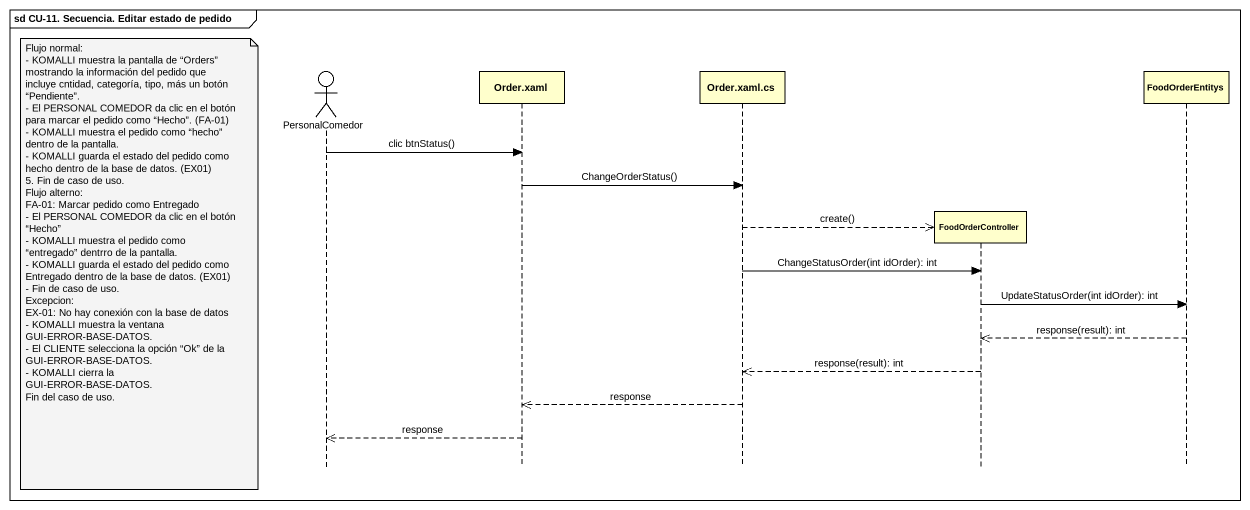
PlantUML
@startuml
mainframe sd CU-11. Secuencia. Editar estado de pedido
hide footbox
actor PersonalComedor
participant "Order.xaml" as Order_xaml
participant "Order.xaml.cs" as Order_xaml_cs
participant FoodOrderController
participant FoodOrderEntitys

PersonalComedor -> Order_xaml : clic btnStatus()
Order_xaml -> Order_xaml_cs : ChangeOrderStatus()
Order_xaml_cs -->> FoodOrderController ** : create()
note left of PersonalComedor
  Flujo normal:
  - KOMALLI muestra la pantalla de “Orders” mostrando la información del pedido que incluye cntidad, categoría, tipo, más un botón “Pendiente”.
  - El PERSONAL COMEDOR da clic en el botón para marcar el pedido como “Hecho”. (FA-01)
  - KOMALLI muestra el pedido como “hecho” dentro de la pantalla.
  - KOMALLI guarda el estado del pedido como hecho dentro de la base de datos. (EX01)
  5. Fin de caso de uso.
  Flujo alterno:
  FA-01: Marcar pedido como Entregado
  - El PERSONAL COMEDOR da clic en el botón “Hecho”
  - KOMALLI muestra el pedido como “entregado” dentrro de la pantalla.
  - KOMALLI guarda el estado del pedido como Entregado dentro de la base de datos. (EX01)
  - Fin de caso de uso.
  Excepcion:
  EX-01: No hay conexión con la base de datos
  - KOMALLI muestra la ventana GUI-ERROR-BASE-DATOS.
  - El CLIENTE selecciona la opción “Ok” de la GUI-ERROR-BASE-DATOS.
  - KOMALLI cierra la GUI-ERROR-BASE-DATOS.
  Fin del caso de uso.
end note
Order_xaml_cs -> FoodOrderController : ChangeStatusOrder(int idOrder): int
FoodOrderController -> FoodOrderEntitys : UpdateStatusOrder(int idOrder): int
FoodOrderEntitys -->> FoodOrderController : response(result): int
FoodOrderController -->> Order_xaml_cs : response(result): int
Order_xaml_cs -->> Order_xaml : response
Order_xaml -->> PersonalComedor : response
@enduml
